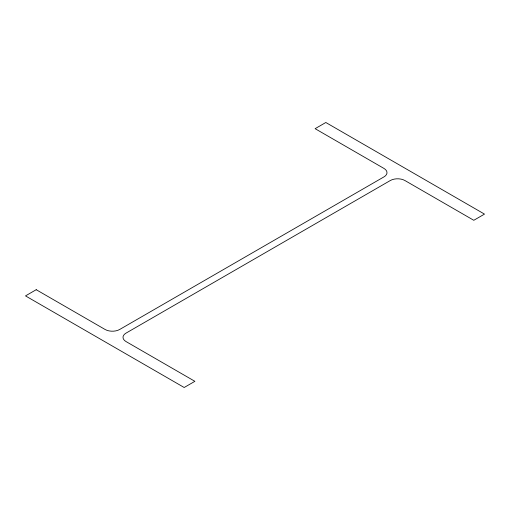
<?xml version="1.0" encoding="UTF-8"?>
<svg xmlns="http://www.w3.org/2000/svg" width="510" height="510" viewBox="0 0 510 510"><rect width="100%" height="100%" fill="white"/><g stroke="black" fill="none" stroke-linecap="round" stroke-linejoin="round"><path stroke-width="0.76" d="M36.21 289.705L25.5 295.889L184.18 387.498L194.89 381.321L126.015 341.553A10.327 5.961 0 0 1 126.015 333.126L390.316 180.527A10.327 5.961 0 0 1 404.914 180.527L473.79 220.294L484.5 214.111L325.82 122.502L315.11 128.679L383.985 168.447A10.327 5.961 0 0 1 383.985 176.874L119.684 329.473A10.327 5.961 0 0 1 105.085 329.473L36.21 289.705"/></g></svg>
